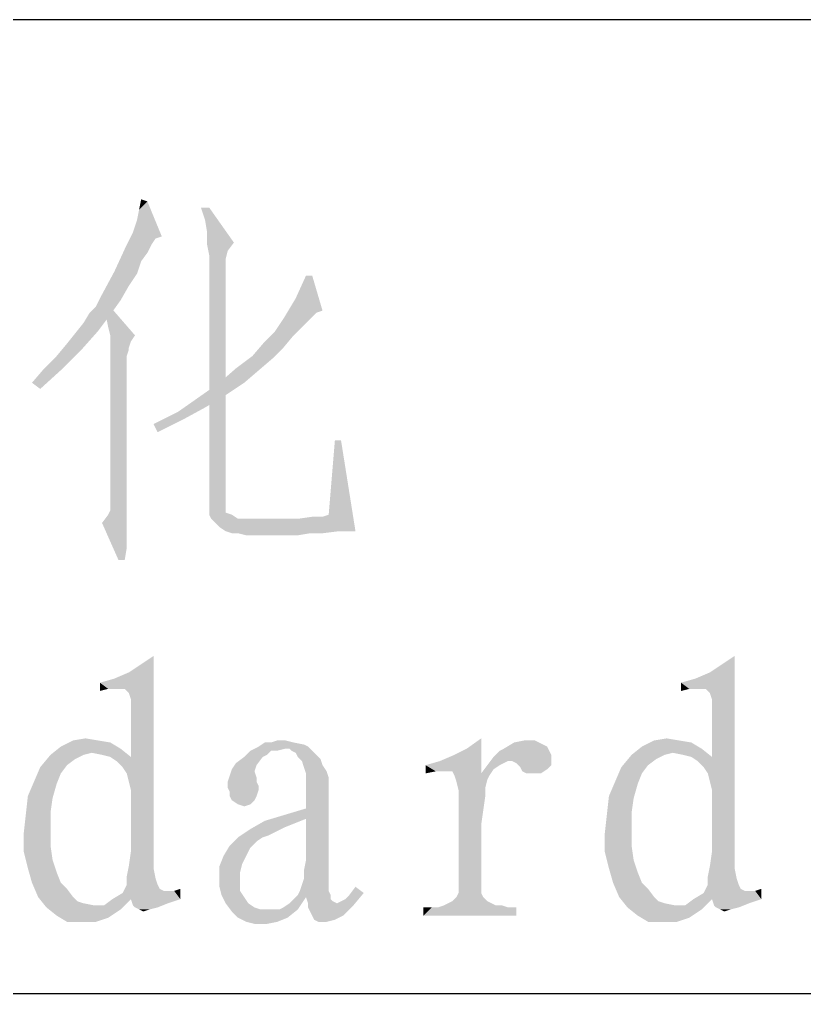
# Model space of a CAD drawing. Header units: millimetres. Extents: x 336 to 634, y 189 to 399.
# Drawn here: x 454.37 to 460.02, y 201.18 to 208.18 of the extents above; entities that cross this region are included whole.
import ezdxf

# ---------------------------------------------------------------- set-up
doc = ezdxf.new("R2010")
doc.units = ezdxf.units.MM

msp = doc.modelspace()

# ---------------------------------------------------------------- linework, layer by layer
at = {"color": 7, "linetype": 'Continuous'}
for p, q in [((448.54993, 208.17685), (628.54993, 208.17685)), ((448.54993, 201.17685), (628.54993, 201.17685))]:
    msp.add_line(p, q, dxfattribs=at)
for points in [[(455.18949, 206.64752), (455.21912, 206.73641), (455.2932, 206.86975)], [(455.18949, 206.64752), (455.2932, 206.86975), (455.3969, 206.61789)], [(455.21912, 206.73641), (455.23394, 206.81049), (455.2932, 206.86975)], [(455.2932, 206.86975), (455.23394, 206.81049), (455.24875, 206.88456)], [(455.73764, 206.8253), (455.70801, 206.73641), (455.67838, 206.8253)], [(455.72283, 206.64752), (455.70801, 206.73641), (455.73764, 206.8253)], [(455.72283, 206.64752), (455.73764, 206.8253), (455.91542, 206.57345)], [(455.3969, 206.61789), (455.14505, 206.55863), (455.18949, 206.64752)], [(455.91542, 206.57345), (455.72283, 206.55863), (455.72283, 206.64752)], [(455.3969, 206.61789), (455.35246, 206.60308), (455.14505, 206.55863)], [(455.14505, 206.55863), (455.35246, 206.60308), (455.32283, 206.55863)], [(455.72283, 206.55863), (455.91542, 206.57345), (455.87098, 206.51419)], [(455.32283, 206.55863), (455.2932, 206.49938), (455.05616, 206.36604)], [(455.32283, 206.55863), (455.05616, 206.36604), (455.14505, 206.55863)], [(455.87098, 206.51419), (455.73764, 206.48456), (455.72283, 206.55863)], [(455.73764, 206.48456), (455.87098, 206.51419), (455.85616, 206.45493)], [(455.2932, 206.49938), (455.24875, 206.44012), (455.05616, 206.36604)], [(455.05616, 206.36604), (455.24875, 206.44012), (455.21912, 206.35123)], [(455.85616, 206.45493), (455.73764, 204.64753), (455.73764, 206.48456)], [(455.85616, 206.45493), (455.85616, 206.44012), (455.73764, 204.64753)], [(455.85616, 206.44012), (455.85616, 206.4253), (455.73764, 204.64753)], [(455.21912, 206.35123), (454.95246, 206.17345), (455.05616, 206.36604)], [(455.85616, 206.4253), (455.85616, 206.38086), (455.73764, 204.64753)], [(455.85616, 206.38086), (455.85616, 206.33641), (455.73764, 204.64753)], [(455.21912, 206.35123), (455.15986, 206.26234), (454.95246, 206.17345)], [(455.85616, 206.33641), (455.85616, 206.26234), (455.73764, 204.64753)], [(456.47838, 206.33641), (456.35986, 206.17345), (456.43394, 206.33641)], [(456.35986, 206.17345), (456.47838, 206.33641), (456.55246, 206.08456)], [(454.95246, 206.17345), (455.15986, 206.26234), (455.10061, 206.15864)], [(455.85616, 206.26234), (455.85616, 206.18826), (455.73764, 204.64753)], [(454.87838, 206.06975), (454.92283, 206.11419), (455.10061, 206.15864)], [(454.87838, 206.06975), (455.10061, 206.15864), (455.02653, 206.05493)], [(455.10061, 206.15864), (454.92283, 206.11419), (454.95246, 206.17345)], [(455.85616, 206.18826), (455.85616, 206.09938), (455.73764, 204.64753)], [(456.55246, 206.08456), (456.27098, 206.0253), (456.35986, 206.17345)], [(455.01172, 206.12901), (454.9969, 206.04012), (454.96727, 206.12901)], [(455.01172, 205.96604), (454.9969, 206.04012), (455.01172, 206.12901)], [(455.02653, 205.90678), (455.01172, 205.96604), (455.01172, 206.12901)], [(455.02653, 205.90678), (455.01172, 206.12901), (455.20431, 205.90678)], [(455.85616, 206.09938), (455.85616, 205.99567), (455.73764, 204.64753)], [(456.55246, 206.08456), (456.50801, 206.06975), (456.27098, 206.0253)], [(455.02653, 206.05493), (454.83394, 205.99567), (454.87838, 206.06975)], [(454.83394, 205.99567), (455.02653, 206.05493), (454.93764, 205.93641)], [(456.46357, 206.0253), (456.40431, 205.96604), (456.21172, 205.93641)], [(456.46357, 206.0253), (456.21172, 205.93641), (456.27098, 206.0253)], [(456.27098, 206.0253), (456.50801, 206.06975), (456.46357, 206.0253)], [(454.93764, 205.93641), (454.77468, 205.9216), (454.83394, 205.99567)], [(455.85616, 205.99567), (455.85616, 205.87715), (455.73764, 204.64753)], [(456.21172, 205.93641), (456.40431, 205.96604), (456.34505, 205.90678)], [(454.71542, 205.84753), (454.77468, 205.9216), (454.93764, 205.93641)], [(454.71542, 205.84753), (454.93764, 205.93641), (454.81912, 205.80308)], [(455.20431, 205.90678), (455.02653, 205.87715), (455.02653, 205.90678)], [(455.02653, 205.87715), (455.20431, 205.90678), (455.17468, 205.86234)], [(455.17468, 205.86234), (455.02653, 205.84753), (455.02653, 205.87715)], [(455.85616, 205.87715), (455.85616, 205.74382), (455.73764, 204.64753)], [(456.34505, 205.90678), (456.13764, 205.86234), (456.21172, 205.93641)], [(456.13764, 205.86234), (456.34505, 205.90678), (456.27098, 205.81789)], [(454.55246, 205.66975), (454.64135, 205.75864), (454.81912, 205.80308)], [(454.55246, 205.66975), (454.81912, 205.80308), (454.68579, 205.66975)], [(454.81912, 205.80308), (454.64135, 205.75864), (454.71542, 205.84753)], [(455.02653, 205.84753), (455.17468, 205.86234), (455.15986, 205.81789)], [(455.15986, 205.81789), (455.02653, 205.80308), (455.02653, 205.84753)], [(455.02653, 205.80308), (455.15986, 205.81789), (455.15986, 205.80308)], [(455.15986, 205.80308), (455.02653, 205.75864), (455.02653, 205.80308)], [(455.02653, 205.75864), (455.15986, 205.80308), (455.14505, 205.75864)], [(456.27098, 205.81789), (456.04875, 205.75864), (456.13764, 205.86234)], [(456.04875, 205.75864), (456.27098, 205.81789), (456.1969, 205.74382)], [(455.14505, 205.75864), (455.14505, 205.71419), (455.02653, 205.68456)], [(455.14505, 205.75864), (455.02653, 205.68456), (455.02653, 205.75864)], [(455.85616, 205.74382), (455.85616, 205.59567), (455.73764, 204.64753)], [(456.1969, 205.74382), (455.93023, 205.66975), (456.04875, 205.75864)], [(455.93023, 205.66975), (456.1969, 205.74382), (456.0932, 205.65493)], [(454.68579, 205.66975), (454.46357, 205.56604), (454.55246, 205.66975)], [(454.46357, 205.56604), (454.68579, 205.66975), (454.52283, 205.5216)], [(455.02653, 205.68456), (455.14505, 205.71419), (455.14505, 205.64012)], [(455.14505, 205.64012), (455.02653, 205.59567), (455.02653, 205.68456)], [(456.0932, 205.65493), (455.81172, 205.56604), (455.93023, 205.66975)], [(455.02653, 205.59567), (455.14505, 205.64012), (455.14505, 205.55123)], [(455.14505, 205.55123), (455.02653, 205.49197), (455.02653, 205.59567)], [(455.85616, 205.59567), (455.85616, 205.44752), (455.73764, 204.64753)], [(455.81172, 205.56604), (456.0932, 205.65493), (455.98949, 205.56604)], [(455.02653, 205.49197), (455.14505, 205.55123), (455.14505, 205.44752)], [(455.98949, 205.56604), (455.85616, 205.47715), (455.66357, 205.46234)], [(455.98949, 205.56604), (455.66357, 205.46234), (455.81172, 205.56604)], [(455.14505, 205.44752), (455.02653, 205.37345), (455.02653, 205.49197)], [(455.70801, 205.38826), (455.51542, 205.35864), (455.66357, 205.46234)], [(455.66357, 205.46234), (455.85616, 205.47715), (455.70801, 205.38826)], [(455.02653, 205.37345), (455.14505, 205.44752), (455.14505, 205.32901)], [(455.51542, 205.35864), (455.70801, 205.38826), (455.54505, 205.29938)], [(455.85616, 205.44752), (455.85616, 205.26975), (455.73764, 204.64753)], [(455.14505, 205.32901), (455.02653, 205.24012), (455.02653, 205.37345)], [(455.02653, 205.24012), (455.14505, 205.32901), (455.14505, 205.19567)], [(455.54505, 205.29938), (455.33764, 205.26975), (455.51542, 205.35864)], [(455.14505, 205.19567), (455.02653, 205.1216), (455.02653, 205.24012)], [(455.33764, 205.26975), (455.54505, 205.29938), (455.36727, 205.21049)], [(455.85616, 205.26975), (455.85616, 205.09197), (455.73764, 204.64753)], [(455.02653, 205.1216), (455.14505, 205.19567), (455.14505, 205.06234)], [(455.14505, 205.06234), (455.02653, 205.00308), (455.02653, 205.1216)], [(456.68579, 205.15123), (456.5969, 204.61789), (456.64135, 205.15123)], [(456.67098, 204.49938), (456.5969, 204.61789), (456.68579, 205.15123)], [(456.67098, 204.49938), (456.68579, 205.15123), (456.78949, 204.49938)], [(455.02653, 205.00308), (455.14505, 205.06234), (455.14505, 204.92901)], [(455.85616, 205.09197), (455.85616, 204.89937), (455.73764, 204.64753)], [(455.14505, 204.92901), (455.02653, 204.89937), (455.02653, 205.00308)], [(455.02653, 204.81049), (455.02653, 204.89937), (455.14505, 204.92901)], [(455.02653, 204.81049), (455.14505, 204.92901), (455.14505, 204.79567)], [(455.85616, 204.89937), (455.85616, 204.69197), (455.73764, 204.64753)], [(455.14505, 204.79567), (455.02653, 204.75123), (455.02653, 204.81049)], [(455.02653, 204.69197), (455.02653, 204.75123), (455.14505, 204.79567)], [(455.02653, 204.69197), (455.14505, 204.79567), (455.14505, 204.67715)], [(455.14505, 204.67715), (455.02653, 204.66234), (455.02653, 204.69197)], [(455.73764, 204.64753), (455.85616, 204.69197), (455.85616, 204.63271)], [(455.14505, 204.58826), (454.96727, 204.55864), (455.01172, 204.61789)], [(455.01172, 204.61789), (455.02653, 204.64753), (455.14505, 204.67715)], [(455.01172, 204.61789), (455.14505, 204.67715), (455.14505, 204.58826)], [(455.02653, 204.64753), (455.02653, 204.66234), (455.14505, 204.67715)], [(455.85616, 204.63271), (455.73764, 204.61789), (455.73764, 204.64753)], [(455.73764, 204.61789), (455.85616, 204.63271), (455.90061, 204.61789)], [(455.90061, 204.61789), (455.75246, 204.58826), (455.73764, 204.61789)], [(455.75246, 204.58826), (455.90061, 204.61789), (455.94505, 204.58826)], [(456.67098, 204.49938), (456.55246, 204.60308), (456.5969, 204.61789)], [(454.96727, 204.55864), (455.14505, 204.58826), (455.14505, 204.48456)], [(455.14505, 204.48456), (455.08579, 204.29197), (454.96727, 204.55864)], [(455.94505, 204.58826), (455.78209, 204.55864), (455.75246, 204.58826)], [(456.27098, 204.58826), (456.37468, 204.58826), (455.78209, 204.55864)], [(456.01912, 204.58826), (456.27098, 204.58826), (455.78209, 204.55864)], [(455.94505, 204.58826), (456.01912, 204.58826), (455.78209, 204.55864)], [(455.81172, 204.52901), (455.78209, 204.55864), (456.37468, 204.58826)], [(455.81172, 204.52901), (456.37468, 204.58826), (456.55246, 204.60308)], [(455.85616, 204.49938), (455.81172, 204.52901), (456.55246, 204.60308)], [(456.67098, 204.49938), (455.85616, 204.49938), (456.55246, 204.60308)], [(456.55246, 204.60308), (456.37468, 204.58826), (456.47838, 204.60308)], [(455.14505, 204.48456), (455.14505, 204.38086), (455.08579, 204.29197)], [(456.67098, 204.49938), (455.90061, 204.48456), (455.85616, 204.49938)], [(455.94505, 204.48456), (455.90061, 204.48456), (456.67098, 204.49938)], [(456.46357, 204.48456), (455.94505, 204.48456), (456.67098, 204.49938)], [(456.46357, 204.48456), (456.00431, 204.46975), (455.94505, 204.48456)], [(456.00431, 204.46975), (456.46357, 204.48456), (456.37468, 204.46975)], [(456.46357, 204.48456), (456.67098, 204.49938), (456.55246, 204.48456)], [(455.08579, 204.29197), (455.14505, 204.38086), (455.13023, 204.29197)], [(455.01172, 203.36604), (455.24875, 203.54382), (455.33764, 203.60308)], [(455.10061, 203.36604), (455.01172, 203.36604), (455.33764, 203.60308)], [(455.13023, 203.36604), (455.10061, 203.36604), (455.33764, 203.60308)], [(455.15986, 203.33641), (455.13023, 203.36604), (455.33764, 203.60308)], [(455.17468, 203.29197), (455.15986, 203.33641), (455.33764, 203.60308)], [(455.15986, 202.69938), (455.17468, 202.87715), (455.33764, 203.60308)], [(455.17468, 202.64012), (455.15986, 202.69938), (455.33764, 203.60308)], [(455.17468, 203.23271), (455.17468, 203.29197), (455.33764, 203.60308)], [(455.17468, 202.87715), (455.17468, 203.23271), (455.33764, 203.60308)], [(455.17468, 202.58086), (455.17468, 202.64012), (455.33764, 203.60308)], [(455.17468, 202.43271), (455.17468, 202.58086), (455.33764, 203.60308)], [(455.17468, 202.29938), (455.17468, 202.43271), (455.33764, 203.60308)], [(455.17468, 202.19567), (455.17468, 202.29938), (455.33764, 203.60308)], [(455.17468, 202.19567), (455.33764, 203.60308), (455.33764, 202.07715)], [(459.18949, 203.36604), (459.42653, 203.54382), (459.51542, 203.60308)], [(459.27838, 203.36604), (459.18949, 203.36604), (459.51542, 203.60308)], [(459.30801, 203.36604), (459.27838, 203.36604), (459.51542, 203.60308)], [(459.33764, 203.33641), (459.30801, 203.36604), (459.51542, 203.60308)], [(459.35246, 203.29197), (459.33764, 203.33641), (459.51542, 203.60308)], [(459.33764, 202.69938), (459.35246, 202.87715), (459.51542, 203.60308)], [(459.35246, 202.64012), (459.33764, 202.69938), (459.51542, 203.60308)], [(459.35246, 203.23271), (459.35246, 203.29197), (459.51542, 203.60308)], [(459.35246, 202.87715), (459.35246, 203.23271), (459.51542, 203.60308)], [(459.35246, 202.58086), (459.35246, 202.64012), (459.51542, 203.60308)], [(459.35246, 202.43271), (459.35246, 202.58086), (459.51542, 203.60308)], [(459.35246, 202.29938), (459.35246, 202.43271), (459.51542, 203.60308)], [(459.35246, 202.19567), (459.35246, 202.29938), (459.51542, 203.60308)], [(459.35246, 202.19567), (459.51542, 203.60308), (459.51542, 202.07715)], [(455.01172, 203.36604), (455.15986, 203.48456), (455.24875, 203.54382)], [(459.18949, 203.36604), (459.33764, 203.48456), (459.42653, 203.54382)], [(455.01172, 203.36604), (454.95246, 203.41049), (455.05616, 203.44012)], [(455.01172, 203.36604), (455.05616, 203.44012), (455.15986, 203.48456)], [(459.18949, 203.36604), (459.13023, 203.41049), (459.23394, 203.44012)], [(459.18949, 203.36604), (459.23394, 203.44012), (459.33764, 203.48456)], [(455.01172, 203.36604), (454.95246, 203.35123), (454.95246, 203.41049)], [(459.18949, 203.36604), (459.13023, 203.35123), (459.13023, 203.41049)], [(454.75986, 202.99567), (454.84875, 203.01049), (454.93764, 202.99567)], [(457.36727, 202.77345), (457.58949, 202.93641), (457.6932, 203.01049)], [(457.44135, 202.77345), (457.36727, 202.77345), (457.6932, 203.01049)], [(457.48579, 202.77345), (457.44135, 202.77345), (457.6932, 203.01049)], [(457.48579, 202.77345), (457.6932, 203.01049), (457.6932, 202.75864)], [(458.93764, 202.99567), (459.02653, 203.01049), (459.11542, 202.99567)], [(455.10061, 202.93641), (454.5969, 202.89197), (454.67098, 202.95123)], [(455.10061, 202.93641), (454.8932, 202.90678), (454.5969, 202.89197)], [(454.93764, 202.99567), (455.02653, 202.98086), (454.67098, 202.95123)], [(454.93764, 202.99567), (454.67098, 202.95123), (454.75986, 202.99567)], [(454.67098, 202.95123), (455.02653, 202.98086), (455.10061, 202.93641)], [(454.96727, 202.89197), (454.8932, 202.90678), (455.10061, 202.93641)], [(455.02653, 202.87715), (454.96727, 202.89197), (455.10061, 202.93641)], [(455.02653, 202.87715), (455.10061, 202.93641), (455.17468, 202.87715)], [(456.44875, 202.95123), (456.28579, 202.93641), (456.03394, 202.9216)], [(456.44875, 202.95123), (456.03394, 202.9216), (456.0932, 202.95123)], [(456.18209, 202.9216), (456.03394, 202.9216), (456.28579, 202.93641)], [(456.34505, 202.98086), (456.41912, 202.96604), (456.0932, 202.95123)], [(456.18209, 202.98086), (456.34505, 202.98086), (456.0932, 202.95123)], [(456.18209, 202.98086), (456.0932, 202.95123), (456.13764, 202.98086)], [(456.0932, 202.95123), (456.41912, 202.96604), (456.44875, 202.95123)], [(456.28579, 202.99567), (456.18209, 202.98086), (456.22653, 202.99567)], [(456.18209, 202.98086), (456.28579, 202.99567), (456.34505, 202.98086)], [(456.18209, 202.9216), (456.28579, 202.93641), (456.22653, 202.9216)], [(456.31542, 202.93641), (456.28579, 202.93641), (456.44875, 202.95123)], [(456.33023, 202.9216), (456.31542, 202.93641), (456.44875, 202.95123)], [(456.33023, 202.9216), (456.44875, 202.95123), (456.47838, 202.9216)], [(457.36727, 202.77345), (457.50061, 202.89197), (457.58949, 202.93641)], [(457.82653, 202.9216), (457.85616, 202.93641), (458.16727, 202.95123)], [(457.82653, 202.9216), (458.16727, 202.95123), (458.18209, 202.9216)], [(458.10801, 202.98086), (458.13764, 202.96604), (457.85616, 202.93641)], [(458.10801, 202.98086), (457.85616, 202.93641), (457.93023, 202.98086)], [(458.13764, 202.96604), (458.16727, 202.95123), (457.85616, 202.93641)], [(458.03394, 202.99567), (458.07838, 202.99567), (457.93023, 202.98086)], [(458.03394, 202.99567), (457.93023, 202.98086), (458.00431, 202.99567)], [(457.93023, 202.98086), (458.07838, 202.99567), (458.10801, 202.98086)], [(459.27838, 202.93641), (458.77468, 202.89197), (458.84875, 202.95123)], [(459.27838, 202.93641), (459.07098, 202.90678), (458.77468, 202.89197)], [(459.11542, 202.99567), (459.20431, 202.98086), (458.84875, 202.95123)], [(459.11542, 202.99567), (458.84875, 202.95123), (458.93764, 202.99567)], [(458.84875, 202.95123), (459.20431, 202.98086), (459.27838, 202.93641)], [(459.14505, 202.89197), (459.07098, 202.90678), (459.27838, 202.93641)], [(459.20431, 202.87715), (459.14505, 202.89197), (459.27838, 202.93641)], [(459.20431, 202.87715), (459.27838, 202.93641), (459.35246, 202.87715)], [(454.83394, 202.89197), (454.77468, 202.86234), (454.52283, 202.80308)], [(454.83394, 202.89197), (454.52283, 202.80308), (454.5969, 202.89197)], [(454.77468, 202.86234), (454.71542, 202.81789), (454.52283, 202.80308)], [(454.5969, 202.89197), (454.8932, 202.90678), (454.83394, 202.89197)], [(455.17468, 202.87715), (455.07098, 202.84752), (455.02653, 202.87715)], [(455.11542, 202.80308), (455.07098, 202.84752), (455.17468, 202.87715)], [(455.14505, 202.75863), (455.11542, 202.80308), (455.17468, 202.87715)], [(455.15986, 202.69938), (455.14505, 202.75863), (455.17468, 202.87715)], [(456.12283, 202.87715), (455.93023, 202.83271), (455.98949, 202.87715)], [(455.93023, 202.83271), (456.12283, 202.87715), (456.07838, 202.81789)], [(456.18209, 202.9216), (456.15246, 202.89197), (455.98949, 202.87715)], [(456.18209, 202.9216), (455.98949, 202.87715), (456.03394, 202.9216)], [(455.98949, 202.87715), (456.15246, 202.89197), (456.12283, 202.87715)], [(456.47838, 202.9216), (456.35986, 202.90678), (456.33023, 202.9216)], [(456.35986, 202.90678), (456.47838, 202.9216), (456.50801, 202.89197)], [(456.50801, 202.89197), (456.37468, 202.87715), (456.35986, 202.90678)], [(456.37468, 202.87715), (456.50801, 202.89197), (456.53764, 202.86234)], [(456.53764, 202.86234), (456.40431, 202.84752), (456.37468, 202.87715)], [(456.40431, 202.84752), (456.53764, 202.86234), (456.55246, 202.81789)], [(457.36727, 202.77345), (457.3969, 202.84752), (457.50061, 202.89197)], [(457.88579, 202.84752), (457.73764, 202.81789), (457.78209, 202.87715)], [(458.18209, 202.9216), (458.1969, 202.89197), (457.78209, 202.87715)], [(458.18209, 202.9216), (457.78209, 202.87715), (457.82653, 202.9216)], [(457.78209, 202.87715), (458.1969, 202.89197), (458.1969, 202.87715)], [(457.78209, 202.87715), (458.1969, 202.87715), (457.88579, 202.84752)], [(457.91542, 202.84752), (457.88579, 202.84752), (458.1969, 202.87715)], [(457.94505, 202.83271), (457.91542, 202.84752), (458.1969, 202.87715)], [(457.95986, 202.81789), (457.94505, 202.83271), (458.1969, 202.87715)], [(457.95986, 202.81789), (458.1969, 202.87715), (458.1969, 202.81789)], [(459.01172, 202.89197), (458.95246, 202.86234), (458.70061, 202.80308)], [(459.01172, 202.89197), (458.70061, 202.80308), (458.77468, 202.89197)], [(458.95246, 202.86234), (458.8932, 202.81789), (458.70061, 202.80308)], [(458.77468, 202.89197), (459.07098, 202.90678), (459.01172, 202.89197)], [(459.35246, 202.87715), (459.24875, 202.84752), (459.20431, 202.87715)], [(459.2932, 202.80308), (459.24875, 202.84752), (459.35246, 202.87715)], [(459.32283, 202.75863), (459.2932, 202.80308), (459.35246, 202.87715)], [(459.33764, 202.69938), (459.32283, 202.75863), (459.35246, 202.87715)], [(454.67098, 202.75863), (454.47838, 202.69938), (454.52283, 202.80308)], [(454.52283, 202.80308), (454.71542, 202.81789), (454.67098, 202.75863)], [(456.07838, 202.81789), (455.90061, 202.78826), (455.93023, 202.83271)], [(455.90061, 202.78826), (456.07838, 202.81789), (456.06357, 202.77345)], [(456.55246, 202.81789), (456.41912, 202.80308), (456.40431, 202.84752)], [(456.41912, 202.80308), (456.55246, 202.81789), (456.58209, 202.77345)], [(456.58209, 202.77345), (456.43394, 202.75864), (456.41912, 202.80308)], [(457.36727, 202.77345), (457.2932, 202.81789), (457.3969, 202.84752)], [(457.36727, 202.77345), (457.2932, 202.75864), (457.2932, 202.81789)], [(457.82653, 202.81789), (457.78209, 202.78827), (457.6932, 202.75864)], [(457.82653, 202.81789), (457.6932, 202.75864), (457.73764, 202.81789)], [(457.88579, 202.84752), (457.85616, 202.83271), (457.73764, 202.81789)], [(457.73764, 202.81789), (457.85616, 202.83271), (457.82653, 202.81789)], [(458.1969, 202.81789), (457.97468, 202.80308), (457.95986, 202.81789)], [(457.97468, 202.80308), (458.1969, 202.81789), (458.16727, 202.78827)], [(458.16727, 202.78827), (457.98949, 202.77345), (457.97468, 202.80308)], [(458.84875, 202.75863), (458.65616, 202.69938), (458.70061, 202.80308)], [(458.70061, 202.80308), (458.8932, 202.81789), (458.84875, 202.75863)], [(454.47838, 202.69938), (454.67098, 202.75863), (454.64135, 202.68456)], [(456.07838, 202.72901), (455.87098, 202.69938), (455.88579, 202.74382)], [(455.87098, 202.69938), (456.07838, 202.72901), (456.07838, 202.69938)], [(456.06357, 202.77345), (455.88579, 202.74382), (455.90061, 202.78826)], [(455.88579, 202.74382), (456.06357, 202.77345), (456.07838, 202.72901)], [(456.43394, 202.75864), (456.58209, 202.77345), (456.5969, 202.72901)], [(456.5969, 202.72901), (456.43394, 202.69938), (456.43394, 202.75864)], [(456.43394, 202.69938), (456.5969, 202.72901), (456.5969, 202.66975)], [(457.6932, 202.75864), (457.50061, 202.74382), (457.48579, 202.77345)], [(457.75246, 202.74382), (457.50061, 202.74382), (457.6932, 202.75864)], [(457.75246, 202.74382), (457.51542, 202.69938), (457.50061, 202.74382)], [(457.75246, 202.74382), (457.73764, 202.71419), (457.51542, 202.69938)], [(457.6932, 202.75864), (457.78209, 202.78827), (457.75246, 202.74382)], [(458.01912, 202.75864), (457.98949, 202.77345), (458.16727, 202.78827)], [(458.04875, 202.75864), (458.01912, 202.75864), (458.16727, 202.78827)], [(458.07838, 202.75864), (458.04875, 202.75864), (458.16727, 202.78827)], [(458.07838, 202.75864), (458.16727, 202.78827), (458.12283, 202.75864)], [(458.65616, 202.69938), (458.84875, 202.75863), (458.81912, 202.68456)], [(454.64135, 202.68456), (454.43394, 202.59567), (454.47838, 202.69938)], [(454.43394, 202.59567), (454.64135, 202.68456), (454.61172, 202.58086)], [(456.07838, 202.69938), (456.0932, 202.66975), (455.87098, 202.65493)], [(456.07838, 202.69938), (455.87098, 202.65493), (455.87098, 202.69938)], [(455.87098, 202.65493), (456.0932, 202.66975), (456.0932, 202.64012)], [(456.0932, 202.64012), (455.88579, 202.6253), (455.87098, 202.65493)], [(456.41912, 202.06234), (456.43394, 202.13641), (456.5969, 202.66975)], [(456.41912, 202.00308), (456.41912, 202.06234), (456.5969, 202.66975)], [(456.41912, 202.00308), (456.5969, 202.66975), (456.5969, 201.91419)], [(456.5969, 202.66975), (456.43394, 202.50678), (456.43394, 202.69938)], [(456.43394, 202.43271), (456.43394, 202.50678), (456.5969, 202.66975)], [(456.43394, 202.31419), (456.43394, 202.43271), (456.5969, 202.66975)], [(456.43394, 202.2253), (456.43394, 202.31419), (456.5969, 202.66975)], [(456.43394, 202.13641), (456.43394, 202.2253), (456.5969, 202.66975)], [(457.51542, 202.69938), (457.73764, 202.71419), (457.72283, 202.65493)], [(457.72283, 202.65493), (457.53023, 202.64012), (457.51542, 202.69938)], [(457.53023, 202.64012), (457.72283, 202.65493), (457.72283, 202.59567)], [(458.81912, 202.68456), (458.61172, 202.59567), (458.65616, 202.69938)], [(458.61172, 202.59567), (458.81912, 202.68456), (458.78949, 202.58086)], [(454.61172, 202.58086), (454.41912, 202.46234), (454.43394, 202.59567)], [(454.61172, 202.58086), (454.5969, 202.47715), (454.41912, 202.46234)], [(455.88579, 202.59567), (455.88579, 202.6253), (456.0932, 202.64012)], [(455.88579, 202.59567), (456.0932, 202.64012), (456.07838, 202.59567)], [(456.07838, 202.59567), (455.90061, 202.56604), (455.88579, 202.59567)], [(455.90061, 202.56604), (456.07838, 202.59567), (456.06357, 202.56604)], [(457.72283, 202.59567), (457.53023, 201.89938), (457.53023, 202.64012)], [(457.72283, 202.59567), (457.70801, 202.49197), (457.53023, 201.89938)], [(458.78949, 202.58086), (458.5969, 202.46234), (458.61172, 202.59567)], [(458.78949, 202.58086), (458.77468, 202.47715), (458.5969, 202.46234)], [(456.06357, 202.56604), (455.94505, 202.53641), (455.90061, 202.56604)], [(455.94505, 202.53641), (456.06357, 202.56604), (456.03394, 202.53641)], [(456.03394, 202.53641), (455.98949, 202.5216), (455.94505, 202.53641)], [(454.5969, 202.35864), (454.40431, 202.32901), (454.41912, 202.46234)], [(454.41912, 202.46234), (454.5969, 202.47715), (454.5969, 202.35864)], [(456.43394, 202.43271), (456.13764, 202.41789), (456.28579, 202.46234)], [(456.43394, 202.43271), (456.28579, 202.46234), (456.43394, 202.50678)], [(457.70801, 202.49197), (457.6932, 202.38826), (457.53023, 201.89938)], [(458.77468, 202.35864), (458.58209, 202.32901), (458.5969, 202.46234)], [(458.5969, 202.46234), (458.77468, 202.47715), (458.77468, 202.35864)], [(456.35986, 202.40308), (456.03394, 202.35864), (456.13764, 202.41789)], [(456.35986, 202.40308), (456.28579, 202.37345), (456.03394, 202.35864)], [(456.03394, 202.35864), (456.28579, 202.37345), (456.22653, 202.34382)], [(456.13764, 202.41789), (456.43394, 202.43271), (456.35986, 202.40308)], [(457.6932, 202.38826), (457.6932, 202.25493), (457.53023, 201.89938)], [(454.40431, 202.32901), (454.5969, 202.35864), (454.5969, 202.24012)], [(454.5969, 202.24012), (454.40431, 202.19567), (454.40431, 202.32901)], [(456.22653, 202.34382), (455.94505, 202.29938), (456.03394, 202.35864)], [(456.22653, 202.34382), (456.16727, 202.31419), (455.94505, 202.29938)], [(455.94505, 202.29938), (456.16727, 202.31419), (456.12283, 202.29938)], [(458.58209, 202.32901), (458.77468, 202.35864), (458.77468, 202.24012)], [(458.77468, 202.24012), (458.58209, 202.19567), (458.58209, 202.32901)], [(454.40431, 202.19567), (454.5969, 202.24012), (454.61172, 202.13641)], [(456.04875, 202.24012), (456.03394, 202.2253), (455.84135, 202.16604)], [(456.04875, 202.24012), (455.84135, 202.16604), (455.88579, 202.24012)], [(456.12283, 202.29938), (456.07838, 202.26975), (455.88579, 202.24012)], [(456.12283, 202.29938), (455.88579, 202.24012), (455.94505, 202.29938)], [(455.88579, 202.24012), (456.07838, 202.26975), (456.04875, 202.24012)], [(457.6932, 202.25493), (457.6932, 202.09197), (457.53023, 201.89938)], [(458.58209, 202.19567), (458.77468, 202.24012), (458.78949, 202.13641)], [(454.61172, 202.13641), (454.43394, 202.07715), (454.40431, 202.19567)], [(455.33764, 202.07715), (455.15986, 202.09197), (455.17468, 202.19567)], [(456.00431, 202.16604), (455.97468, 202.10678), (455.81172, 202.09197)], [(456.00431, 202.16604), (455.81172, 202.09197), (455.84135, 202.16604)], [(455.84135, 202.16604), (456.03394, 202.2253), (456.00431, 202.16604)], [(458.78949, 202.13641), (458.61172, 202.07715), (458.58209, 202.19567)], [(459.51542, 202.07715), (459.33764, 202.09197), (459.35246, 202.19567)], [(454.43394, 202.07715), (454.61172, 202.13641), (454.64135, 202.04752)], [(455.33764, 202.07715), (455.14505, 202.01789), (455.15986, 202.09197)], [(455.81172, 202.09197), (455.97468, 202.10678), (455.95986, 202.04752)], [(455.95986, 202.04752), (455.81172, 202.01789), (455.81172, 202.09197)], [(457.6932, 202.09197), (457.6932, 201.92901), (457.53023, 201.89938)], [(458.61172, 202.07715), (458.78949, 202.13641), (458.81912, 202.04752)], [(459.51542, 202.07715), (459.32283, 202.01789), (459.33764, 202.09197)], [(454.64135, 202.04752), (454.46357, 201.97345), (454.43394, 202.07715)], [(454.46357, 201.97345), (454.64135, 202.04752), (454.67098, 201.97345)], [(455.14505, 202.01789), (455.33764, 202.07715), (455.35246, 202.00308)], [(455.81172, 202.01789), (455.95986, 202.04752), (455.95986, 201.97345)], [(458.81912, 202.04752), (458.64135, 201.97345), (458.61172, 202.07715)], [(458.64135, 201.97345), (458.81912, 202.04752), (458.84875, 201.97345)], [(459.32283, 202.01789), (459.51542, 202.07715), (459.53023, 202.00308)], [(454.67098, 201.97345), (454.50801, 201.86975), (454.46357, 201.97345)], [(454.67098, 201.97345), (454.71542, 201.92901), (454.50801, 201.86975)], [(455.36727, 201.95864), (455.13023, 201.92901), (455.14505, 201.95864)], [(455.13023, 201.92901), (455.36727, 201.95864), (455.38209, 201.92901)], [(455.35246, 202.00308), (455.14505, 201.95864), (455.14505, 202.01789)], [(455.14505, 201.95864), (455.35246, 202.00308), (455.36727, 201.95864)], [(455.95986, 201.97345), (455.81172, 201.94382), (455.81172, 202.01789)], [(455.81172, 201.94382), (455.95986, 201.97345), (455.95986, 201.91419)], [(456.38949, 201.91419), (456.40431, 201.95864), (456.41912, 202.00308)], [(456.5969, 201.91419), (456.38949, 201.91419), (456.41912, 202.00308)], [(458.84875, 201.97345), (458.68579, 201.86975), (458.64135, 201.97345)], [(458.84875, 201.97345), (458.8932, 201.92901), (458.68579, 201.86975)], [(459.54505, 201.95864), (459.30801, 201.92901), (459.32283, 201.95864)], [(459.30801, 201.92901), (459.54505, 201.95864), (459.55986, 201.92901)], [(459.53023, 202.00308), (459.32283, 201.95864), (459.32283, 202.01789)], [(459.32283, 201.95864), (459.53023, 202.00308), (459.54505, 201.95864)], [(454.50801, 201.86975), (454.71542, 201.92901), (454.75986, 201.86975)], [(455.04135, 201.85493), (455.11542, 201.89938), (455.48579, 201.91419)], [(455.17468, 201.85493), (455.04135, 201.85493), (455.48579, 201.91419)], [(455.38209, 201.92901), (455.41172, 201.91419), (455.11542, 201.89938)], [(455.38209, 201.92901), (455.11542, 201.89938), (455.13023, 201.92901)], [(455.41172, 201.91419), (455.48579, 201.91419), (455.11542, 201.89938)], [(455.53023, 201.85493), (455.17468, 201.85493), (455.48579, 201.91419)], [(455.48579, 201.91419), (455.53023, 201.92901), (455.53023, 201.85493)], [(455.95986, 201.91419), (455.82653, 201.88456), (455.81172, 201.94382)], [(455.82653, 201.88456), (455.95986, 201.91419), (455.98949, 201.86975)], [(455.98949, 201.86975), (455.85616, 201.8253), (455.82653, 201.88456)], [(456.43394, 201.86975), (456.34505, 201.85493), (456.37468, 201.88456)], [(456.5969, 201.91419), (456.37468, 201.88456), (456.38949, 201.91419)], [(456.37468, 201.88456), (456.5969, 201.91419), (456.61172, 201.88456)], [(456.37468, 201.88456), (456.61172, 201.88456), (456.43394, 201.86975)], [(456.43394, 201.86975), (456.61172, 201.88456), (456.61172, 201.85493)], [(456.65616, 201.8253), (456.68579, 201.84012), (456.84875, 201.89938)], [(456.65616, 201.8253), (456.84875, 201.89938), (456.77468, 201.81049)], [(456.68579, 201.84012), (456.71542, 201.85493), (456.84875, 201.89938)], [(456.71542, 201.85493), (456.74505, 201.88456), (456.84875, 201.89938)], [(456.84875, 201.89938), (456.74505, 201.88456), (456.78949, 201.94382)], [(457.6932, 201.89938), (457.51542, 201.86975), (457.53023, 201.89938)], [(457.51542, 201.86975), (457.6932, 201.89938), (457.70801, 201.86975)], [(457.53023, 201.89938), (457.6932, 201.92901), (457.6932, 201.89938)], [(458.68579, 201.86975), (458.8932, 201.92901), (458.93764, 201.86975)], [(459.21912, 201.85493), (459.2932, 201.89938), (459.66357, 201.91419)], [(459.35246, 201.85493), (459.21912, 201.85493), (459.66357, 201.91419)], [(459.55986, 201.92901), (459.58949, 201.91419), (459.2932, 201.89938)], [(459.55986, 201.92901), (459.2932, 201.89938), (459.30801, 201.92901)], [(459.58949, 201.91419), (459.66357, 201.91419), (459.2932, 201.89938)], [(459.70801, 201.85493), (459.35246, 201.85493), (459.66357, 201.91419)], [(459.66357, 201.91419), (459.70801, 201.92901), (459.70801, 201.85493)], [(454.75986, 201.86975), (454.56727, 201.79567), (454.50801, 201.86975)], [(454.75986, 201.86975), (454.78949, 201.84012), (454.56727, 201.79567)], [(454.78949, 201.84012), (454.83394, 201.8253), (454.56727, 201.79567)], [(454.83394, 201.8253), (454.90801, 201.81049), (454.56727, 201.79567)], [(454.90801, 201.81049), (454.98209, 201.81049), (454.56727, 201.79567)], [(455.10061, 201.78086), (454.56727, 201.79567), (454.98209, 201.81049)], [(455.17468, 201.85493), (454.98209, 201.81049), (455.04135, 201.85493)], [(454.98209, 201.81049), (455.17468, 201.85493), (455.10061, 201.78086)], [(455.53023, 201.85493), (455.18949, 201.81049), (455.17468, 201.85493)], [(455.53023, 201.85493), (455.44135, 201.8253), (455.18949, 201.81049)], [(455.20431, 201.79567), (455.18949, 201.81049), (455.44135, 201.8253)], [(455.20431, 201.79567), (455.44135, 201.8253), (455.36727, 201.79567)], [(455.85616, 201.8253), (455.98949, 201.86975), (456.01912, 201.8253)], [(456.01912, 201.8253), (455.90061, 201.76604), (455.85616, 201.8253)], [(456.01912, 201.8253), (456.06357, 201.79567), (455.90061, 201.76604)], [(456.24135, 201.78086), (456.27098, 201.79567), (456.43394, 201.86975)], [(456.24135, 201.78086), (456.43394, 201.86975), (456.37468, 201.78086)], [(456.27098, 201.79567), (456.31542, 201.8253), (456.43394, 201.86975)], [(456.31542, 201.8253), (456.34505, 201.85493), (456.43394, 201.86975)], [(456.61172, 201.85493), (456.44875, 201.8253), (456.43394, 201.86975)], [(456.61172, 201.85493), (456.62653, 201.84012), (456.44875, 201.8253)], [(456.44875, 201.8253), (456.62653, 201.84012), (456.65616, 201.8253)], [(456.65616, 201.8253), (456.77468, 201.81049), (456.44875, 201.79567)], [(456.65616, 201.8253), (456.44875, 201.79567), (456.44875, 201.8253)], [(456.46357, 201.76604), (456.44875, 201.79567), (456.77468, 201.81049)], [(456.47838, 201.73641), (456.46357, 201.76604), (456.77468, 201.81049)], [(456.47838, 201.73641), (456.77468, 201.81049), (456.70061, 201.73641)], [(457.7969, 201.81049), (457.84135, 201.81049), (457.38209, 201.79567)], [(457.7969, 201.81049), (457.38209, 201.79567), (457.42653, 201.81049)], [(457.38209, 201.79567), (457.84135, 201.81049), (457.88579, 201.79567)], [(457.76727, 201.8253), (457.42653, 201.81049), (457.45616, 201.8253)], [(457.42653, 201.81049), (457.76727, 201.8253), (457.7969, 201.81049)], [(457.73764, 201.84012), (457.45616, 201.8253), (457.48579, 201.84012)], [(457.45616, 201.8253), (457.73764, 201.84012), (457.76727, 201.8253)], [(457.48579, 201.84012), (457.50061, 201.85493), (457.70801, 201.86975)], [(457.48579, 201.84012), (457.70801, 201.86975), (457.73764, 201.84012)], [(457.70801, 201.86975), (457.50061, 201.85493), (457.51542, 201.86975)], [(458.93764, 201.86975), (458.74505, 201.79567), (458.68579, 201.86975)], [(458.93764, 201.86975), (458.96727, 201.84012), (458.74505, 201.79567)], [(458.96727, 201.84012), (459.01172, 201.8253), (458.74505, 201.79567)], [(459.01172, 201.8253), (459.08579, 201.81049), (458.74505, 201.79567)], [(459.08579, 201.81049), (459.15986, 201.81049), (458.74505, 201.79567)], [(459.27838, 201.78086), (458.74505, 201.79567), (459.15986, 201.81049)], [(459.35246, 201.85493), (459.15986, 201.81049), (459.21912, 201.85493)], [(459.15986, 201.81049), (459.35246, 201.85493), (459.27838, 201.78086)], [(459.70801, 201.85493), (459.36727, 201.81049), (459.35246, 201.85493)], [(459.70801, 201.85493), (459.61912, 201.8253), (459.36727, 201.81049)], [(459.38209, 201.79567), (459.36727, 201.81049), (459.61912, 201.8253)], [(459.38209, 201.79567), (459.61912, 201.8253), (459.54505, 201.79567)], [(455.10061, 201.78086), (454.64135, 201.73641), (454.56727, 201.79567)], [(454.64135, 201.73641), (455.10061, 201.78086), (455.01172, 201.7216)], [(455.36727, 201.79567), (455.23394, 201.78086), (455.20431, 201.79567)], [(455.23394, 201.78086), (455.36727, 201.79567), (455.30801, 201.78086)], [(455.30801, 201.78086), (455.26357, 201.76604), (455.23394, 201.78086)], [(456.06357, 201.79567), (456.10801, 201.78086), (455.90061, 201.76604)], [(456.24135, 201.78086), (456.37468, 201.78086), (455.90061, 201.76604)], [(456.1969, 201.78086), (456.24135, 201.78086), (455.90061, 201.76604)], [(456.15246, 201.78086), (456.1969, 201.78086), (455.90061, 201.76604)], [(456.10801, 201.78086), (456.15246, 201.78086), (455.90061, 201.76604)], [(455.94505, 201.7216), (455.90061, 201.76604), (456.37468, 201.78086)], [(455.94505, 201.7216), (456.37468, 201.78086), (456.30061, 201.7216)], [(457.88579, 201.79567), (457.94505, 201.79567), (457.27838, 201.73641)], [(457.38209, 201.79567), (457.88579, 201.79567), (457.27838, 201.73641)], [(457.33764, 201.79567), (457.38209, 201.79567), (457.27838, 201.73641)], [(457.33764, 201.79567), (457.27838, 201.73641), (457.27838, 201.79567)], [(457.27838, 201.73641), (457.94505, 201.79567), (457.94505, 201.73641)], [(459.27838, 201.78086), (458.81912, 201.73641), (458.74505, 201.79567)], [(458.81912, 201.73641), (459.27838, 201.78086), (459.18949, 201.7216)], [(459.54505, 201.79567), (459.41172, 201.78086), (459.38209, 201.79567)], [(459.41172, 201.78086), (459.54505, 201.79567), (459.48579, 201.78086)], [(459.48579, 201.78086), (459.44135, 201.76604), (459.41172, 201.78086)], [(455.01172, 201.7216), (454.71542, 201.69197), (454.64135, 201.73641)], [(454.81912, 201.69197), (454.71542, 201.69197), (455.01172, 201.7216)], [(454.81912, 201.69197), (455.01172, 201.7216), (454.92283, 201.69197)], [(456.30061, 201.7216), (456.00431, 201.69197), (455.94505, 201.7216)], [(456.00431, 201.69197), (456.30061, 201.7216), (456.22653, 201.69197)], [(456.22653, 201.69197), (456.06357, 201.67715), (456.00431, 201.69197)], [(456.06357, 201.67715), (456.22653, 201.69197), (456.15246, 201.67715)], [(456.70061, 201.73641), (456.4932, 201.70678), (456.47838, 201.73641)], [(456.4932, 201.70678), (456.70061, 201.73641), (456.64135, 201.70678)], [(456.64135, 201.70678), (456.52283, 201.69197), (456.4932, 201.70678)], [(456.55246, 201.69197), (456.52283, 201.69197), (456.64135, 201.70678)], [(456.55246, 201.69197), (456.64135, 201.70678), (456.58209, 201.69197)], [(459.18949, 201.7216), (458.8932, 201.69197), (458.81912, 201.73641)], [(458.9969, 201.69197), (458.8932, 201.69197), (459.18949, 201.7216)], [(458.9969, 201.69197), (459.18949, 201.7216), (459.10061, 201.69197)]]:
    msp.add_solid(points, dxfattribs=at)

doc.saveas('drawing.dxf')
